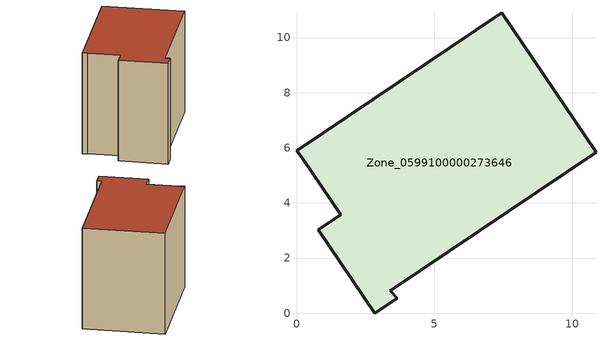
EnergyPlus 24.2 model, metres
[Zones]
Zone_0599100000273646
 floor ground (C_G): 7.45,10.9 10.87,5.84 3.41,0.82 3.65,0.55 2.84,0 0.79,3.03 1.61,3.58 0.23,5.61 0,5.89 z0
 wall outside (C_F): 0.79,3.03 2.84,0 3.65,0.55 3.41,0.82 10.87,5.84 7.45,10.9 0,5.89 0.23,5.61 1.61,3.58 0.79,3.03 z0:7.91
 roof outside (C_R): 7.45,10.9 0,5.89 0.23,5.61 1.61,3.58 0.79,3.03 2.84,0 3.65,0.55 3.41,0.82 10.87,5.84 z7.91
[BUILDING]
Pand.0599100000273646: North Axis=0; Terrain=City; Loads Convergence Tolerance Value=0.04; Temperature Convergence Tolerance Value=0.4; Solar Distribution=FullExterior; Maximum Number of Warmup Days=25; Minimum Number of Warmup Days=1
[Site:Location]
Rotterdam.The.Hague.AP_ZH_NLD Design_Conditions: Latitude=51.96; Longitude=4.45; Time Zone=1; Elevation=-4.5
[SITE:GROUNDTEMPERATURE:BUILDINGSURFACE]
18, 18, 18, 18, 18, 18, 18, 18, 18, 18, 18, 18
[MATERIAL] Thermal Absorptance=0.9; Solar Absorptance=0.7; Visible Absorptance=0.7
Name | Roughness | Thickness | Conductivity | Density | Specific Heat
G.TI.1965-1974 | MediumSmooth | 0.15 | 0.882353 | 540 | 1210
F.TI.1965-1974 | Rough | 0.3 | 0.697674 | 1920 | 840
R.TI.1965-1974 | MediumRough | 0.2 | 0.232558 | 1500 | 1000
[CONSTRUCTION]
C_G: G.TI.1965-1974
C_F: F.TI.1965-1974
C_R: R.TI.1965-1974
[ZONE]
Zone_0599100000273646: Type=1; Multiplier=1; Ceiling Height=Autocalculate; Volume=Autocalculate; Floor Area=autocalculate; Part of Total Floor Area=Yes
[ZONEINFILTRATION:DESIGNFLOWRATE]
Infil_Zone_0599100000273646: Zone or ZoneList or Space or SpaceList=Zone_0599100000273646; Schedule=AlwaysOn; Design Flow Rate Calculation Method=Flow/Area; Flow Rate per Floor Area=0.003; Constant Term Coefficient=1; Temperature Term Coefficient=0; Velocity Term Coefficient=0; Velocity Squared Term Coefficient=0
[HVACTEMPLATE:ZONE:IDEALLOADSAIRSYSTEM]
Zone_0599100000273646: Maximum Heating Supply Air Temperature=50; Minimum Cooling Supply Air Temperature=13; Maximum Heating Supply Air Humidity Ratio=0.0156; Minimum Cooling Supply Air Humidity Ratio=0.0077; Heating Limit=NoLimit; Cooling Limit=NoLimit; Dehumidification Control Type=ConstantSensibleHeatRatio; Cooling Sensible Heat Ratio=0.7; Dehumidification Setpoint=60; Humidification Control Type=None; Humidification Setpoint=30; Outdoor Air Method=None; Outdoor Air Flow Rate per Person=0.00944; Outdoor Air Flow Rate per Zone Floor Area=0; Outdoor Air Flow Rate per Zone=0; Demand Controlled Ventilation Type=None; Outdoor Air Economizer Type=NoEconomizer; Heat Recovery Type=None; Sensible Heat Recovery Effectiveness=0.7; Latent Heat Recovery Effectiveness=0.65
[ZONECONTROL:THERMOSTAT]
ThermostatControl_Zone_0599100000273646: Zone or ZoneList=Zone_0599100000273646; Control Type Schedule=DualSetpointControlType; Control 1=Thermostat_Zone_0599100000273646; Temperature Difference Between Cutout And Setpoint=0
[THERMOSTATSETPOINT:DUALSETPOINT]
Thermostat_Zone_0599100000273646: Heating Setpoint Temperature Schedule=HeatingSetpoint_Zone_0599100000273646; Cooling Setpoint Temperature Schedule=CoolingSetpoint_Zone_0599100000273646
[SCHEDULE:COMPACT]
HeatingSetpoint_Zone_0599100000273646: Through: 12/31, For: AllDays, Until: 24:00, 21
CoolingSetpoint_Zone_0599100000273646: Through: 12/31, For: AllDays, Until: 24:00, 24
DualSetpointControlType: Through: 12/31, For: AllDays, Until: 24:00, 4
AlwaysOn: Through: 12/31, For: AllDays, Until: 24:00, 1
